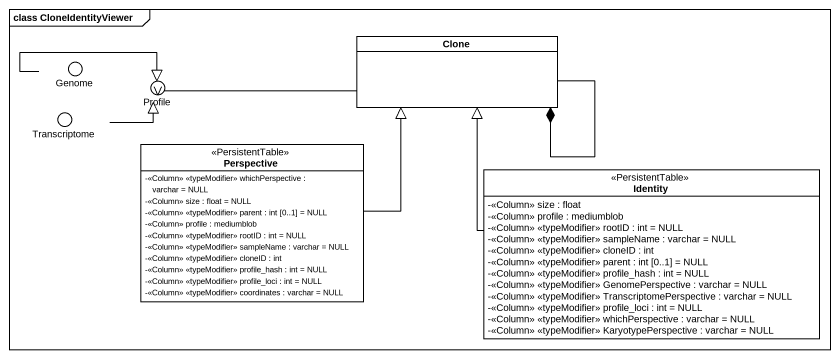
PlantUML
@startuml
mainframe class CloneIdentityViewer
allowmixing
hide circle
hide empty members
skinparam classAttributeIconSize 0
() Genome
class Clone
() Transcriptome
() Profile
class Perspective <<PersistentTable>> {
  -<<Column>> <<typeModifier>> whichPerspective : varchar = NULL
  -<<Column>> size : float = NULL
  -<<Column>> <<typeModifier>> parent : int [0..1] = NULL
  -<<Column>> profile : mediumblob
  -<<Column>> <<typeModifier>> rootID : int = NULL
  -<<Column>> <<typeModifier>> sampleName : varchar = NULL
  -<<Column>> <<typeModifier>> cloneID : int
  -<<Column>> <<typeModifier>> profile_hash : int = NULL
  -<<Column>> <<typeModifier>> profile_loci : int = NULL
  -<<Column>> <<typeModifier>> coordinates : varchar = NULL
}
class Identity <<PersistentTable>> {
  -<<Column>> size : float
  -<<Column>> profile : mediumblob
  -<<Column>> <<typeModifier>> rootID : int = NULL
  -<<Column>> <<typeModifier>> sampleName : varchar = NULL
  -<<Column>> <<typeModifier>> cloneID : int
  -<<Column>> <<typeModifier>> parent : int [0..1] = NULL
  -<<Column>> <<typeModifier>> profile_hash : int = NULL
  -<<Column>> <<typeModifier>> GenomePerspective : varchar = NULL
  -<<Column>> <<typeModifier>> TranscriptomePerspective : varchar = NULL
  -<<Column>> <<typeModifier>> profile_loci : int = NULL
  -<<Column>> <<typeModifier>> whichPerspective : varchar = NULL
  -<<Column>> <<typeModifier>> KaryotypePerspective : varchar = NULL
}
Genome -right-|> Profile
Clone *-- Clone
Clone -left-> Profile
Transcriptome -right-|> Profile
Perspective -up-|> Clone
Identity -up-|> Clone
@enduml
